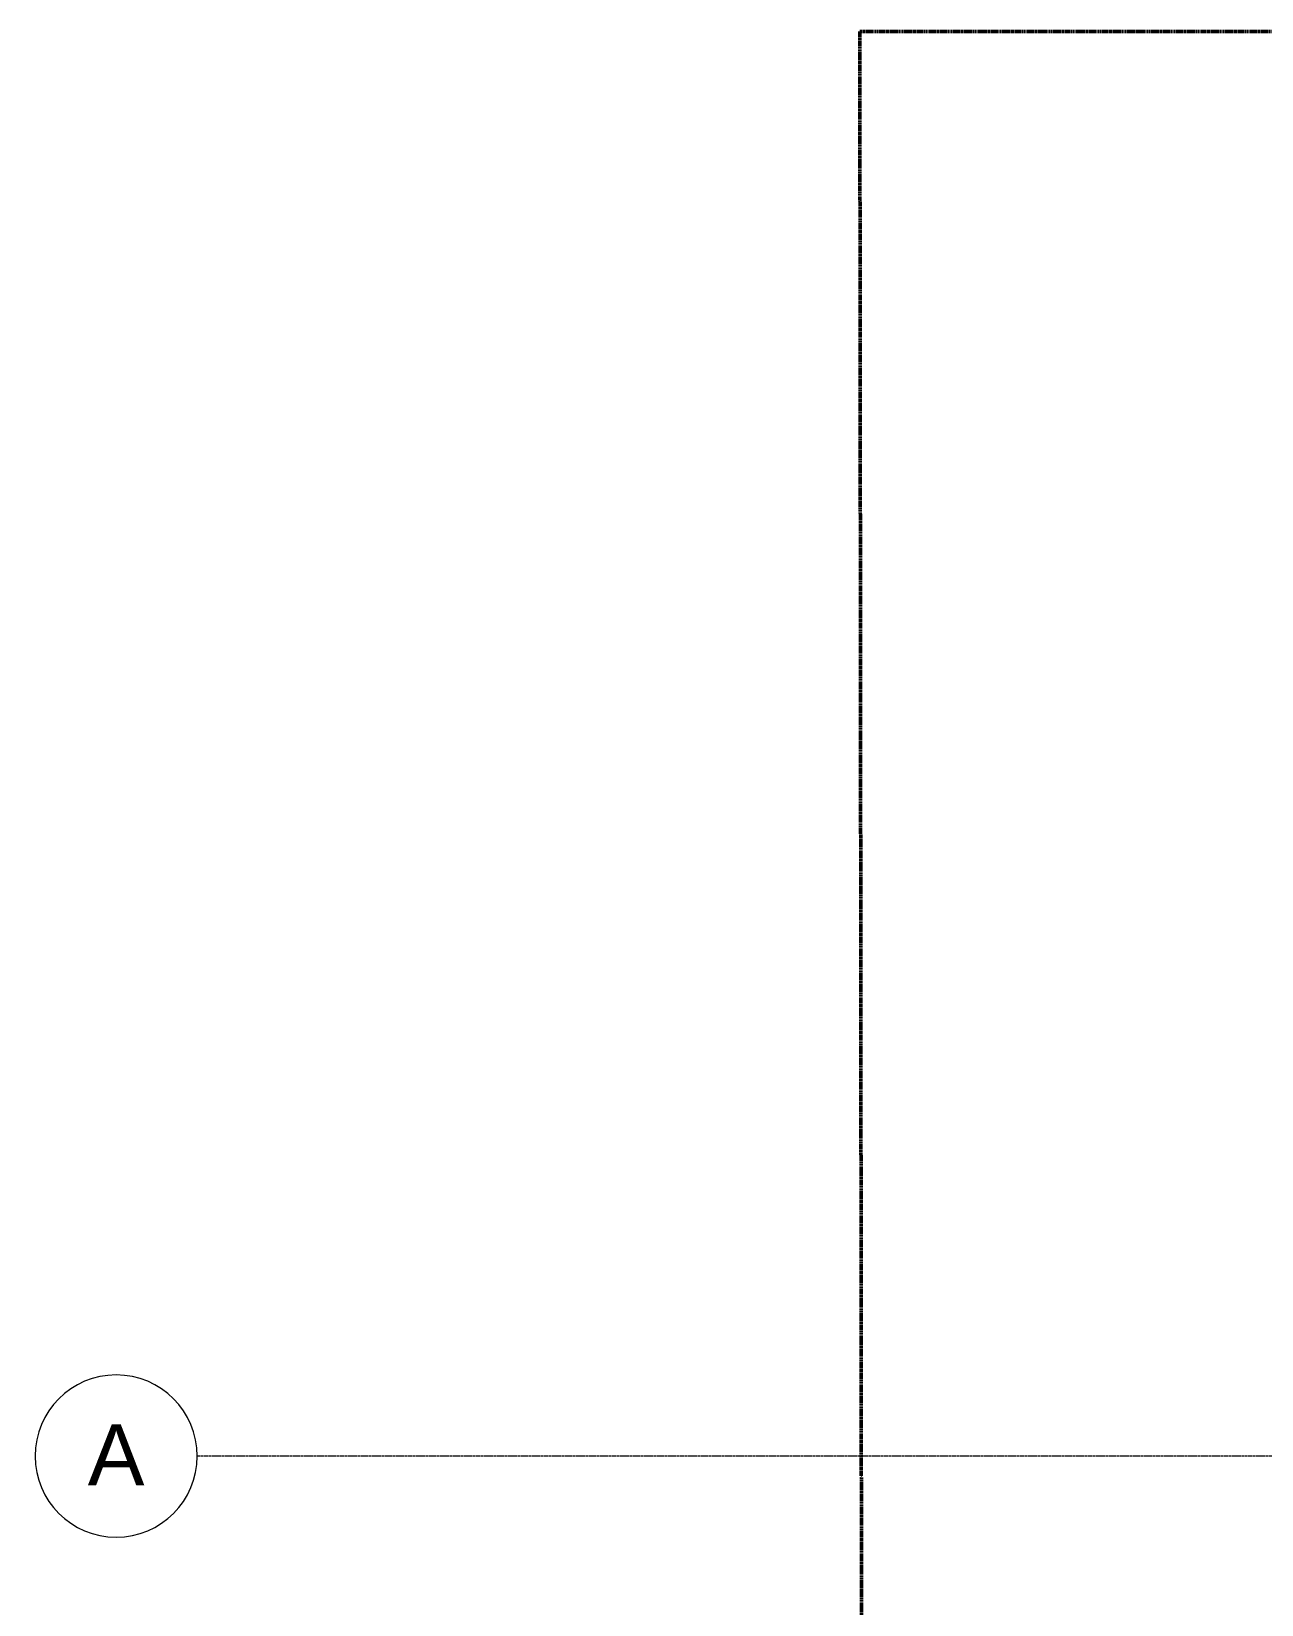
# Model space of a CAD drawing. Header units: inches. Extents: x -4235 to -464, y 9767 to 12463.
# Drawn here: x -4234.8 to -3870.7, y 11803.3 to 12268.7 of the extents above; entities that cross this region are included whole.
import ezdxf

# ---------------------------------------------------------------- set-up
doc = ezdxf.new("R2010")
doc.units = ezdxf.units.IN
doc.header["$MEASUREMENT"] = 0
doc.linetypes.add('Double Dash 3_8_', pattern=[1, 0.375, -0.125, 0.125, -0.125, 0.125, -0.125])
doc.linetypes.add('Grid Line 1_2_', pattern=[0.875, 0.5, -0.125, 0.125, -0.125])
for name, color, linetype, lineweight in [('C-PROP-LINE', 91, 'Double Dash 3_8_', 50), ('S-GRID-1', 1, 'Grid Line 1_2_', 9), ('S-GRID-IDEN', 1, 'Continuous', 9)]:
    doc.layers.add(name, color=color, linetype=linetype, lineweight=lineweight)
doc.styles.add('Arial', font='arial.ttf', dxfattribs={"height": 18})

# ---------------------------------------------------------------- blocks, each defined once
blk = doc.blocks.new('Family - ___-1878357-BACKGROUND - 3RD FLOOR')
at = {"layer": 'C-PROP-LINE'}
for p, q in [((-3989.61, 12268.69), (-629.56, 12268.69)), ((-3989.61, 12268.69), (-3989.45, 12118.59)), ((-3989.45, 12118.59), (-3989.42, 12089.69)), ((-3989.42, 12089.69), (-3987.26, 10009.09))]:
    blk.add_line(p, q, dxfattribs=at)
blk = doc.blocks.new('Grid - Grid Head - Circle-50561-BACKGROUND - 3RD FLOOR')
at = {"layer": 'S-GRID-IDEN'}
for start, end in [(360, 180), (180, 360)]:
    blk.add_arc((0, 0), 0.25, start, end, dxfattribs=at)

msp = doc.modelspace()

# ---------------------------------------------------------------- linework, layer by layer
at = {"layer": 'S-GRID-1'}
msp.add_line((-464.45, 11847.19), (-4185.7, 11847.19), dxfattribs=at)

# ---------------------------------------------------------------- block references
at = {"layer": 'C-PROP-LINE'}
msp.add_blockref('Family - ___-1878357-BACKGROUND - 3RD FLOOR', (0, 0), dxfattribs=at)
at = {"layer": 'S-GRID-IDEN', "xscale": 95.99999999999994, "yscale": 95.99999999999994, "zscale": 95.99999999999994, "rotation": 89.99999999999987}
msp.add_blockref('Grid - Grid Head - Circle-50561-BACKGROUND - 3RD FLOOR', (-4209.7, 11847.19), dxfattribs=at)

# ---------------------------------------------------------------- texts
at = {"layer": 'S-GRID-IDEN', "insert": (-4218.1, 11856.57), "char_height": 18, "width": 20.301, "attachment_point": 1, "style": 'Arial'}
msp.add_mtext('A', dxfattribs=at)

doc.saveas('drawing.dxf')
